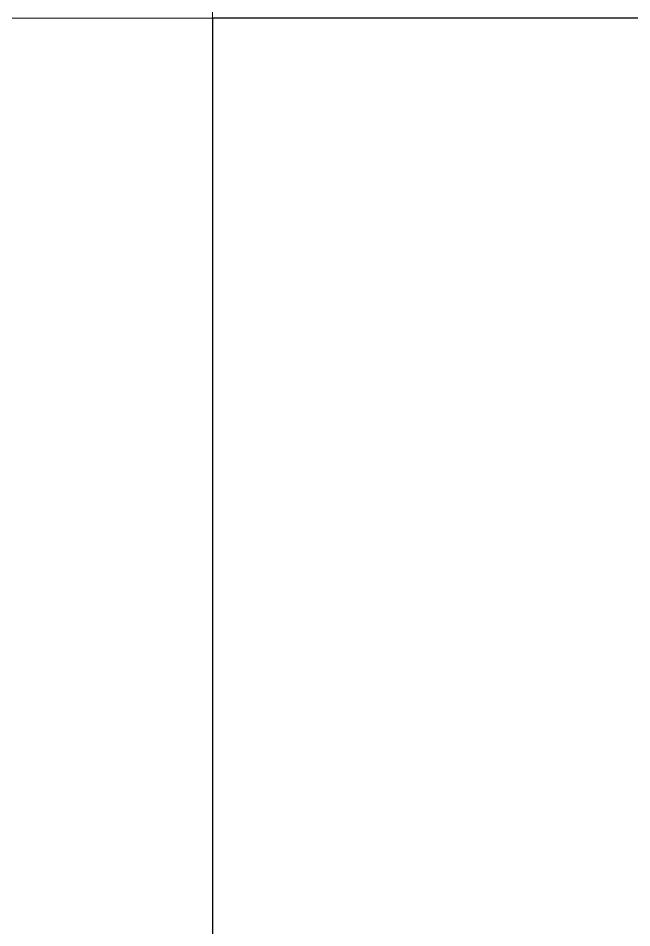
# Model space of a CAD drawing. Header units: millimetres. Extents: x -23600 to 58751, y -29611 to 36794.
# Drawn here: x 14822.5703 to 14822.6659, y 22324.3991 to 22324.5408 of the extents above; entities that cross this region are included whole.
import ezdxf

# ---------------------------------------------------------------- set-up
doc = ezdxf.new("R2010")
doc.units = ezdxf.units.MM
for name, color, linetype, lineweight in [('A-DOOR', 31, 'Continuous', 9), ('A-WALL-PATT', 111, 'Continuous', 25), ('I-WALL', 2, 'Continuous', 9)]:
    doc.layers.add(name, color=color, linetype=linetype, lineweight=lineweight)

# ---------------------------------------------------------------- blocks, each defined once
blk = doc.blocks.new('M_Single-Flush - 0915 x 2134mm 20 Minute Rated-187401-01 - Entry Level')
at = {"layer": 'A-DOOR', "lineweight": 18}
for q in [(457.5, 984.52167), (406.5, 69.25)]:
    blk.add_line((457.5, 69.25), q, dxfattribs=at)

msp = doc.modelspace()

# ---------------------------------------------------------------- hatches: boundary and pattern name
at = {"layer": 'A-WALL-PATT', "lineweight": 9}
h = msp.add_hatch(dxfattribs=at)
h.set_pattern_fill('FP_2', color=256, style=0, pattern_type=2)
h.set_pattern_definition([(0, (0, 0), (812.8, 203.2), [33.528, -576.072, 33.528, -576.072, -3251.2]), (0, (0, 0), (812.8, 203.2), [-1219.2, 33.528, -1185.672, 33.528, -576.072, -1422.4]), (0, (0, 0), (812.8, 203.2), [-3048, 33.528, -372.872, 33.528, -982.472]), (120, (304.8, 101.6), (-582.3764, 602.3054), [33.528, -576.072, 33.528, -576.072, -3251.2]), (120, (304.8, 101.6), (-582.3764, 602.3054), [-1219.2, 33.528, -1185.672, 33.528, -576.072, -1422.4]), (120, (304.8, 101.6), (-582.3764, 602.3054), [-3048, 33.528, -372.872, 33.528, -982.472]), (240, (406.4, 508), (-230.4236, -805.5054), [33.528, -576.072, 33.528, -576.072, -3251.2]), (240, (406.4, 508), (-230.4236, -805.5054), [-1219.2, 33.528, -1185.672, 33.528, -576.072, -1422.4]), (240, (406.4, 508), (-230.4236, -805.5054), [-3048, 33.528, -372.872, 33.528, -982.472])])
h.paths.add_polyline_path([(23815.14991, 22309.04076), (23815.14991, 22324.54076), (22227.60056, 22324.54076), (22227.60056, 22309.04076)], flags=0)
h.paths.add_polyline_path([(23922.64991, 22309.04076), (24368.89991, 22309.04076), (24368.89991, 22324.54076), (23922.64991, 22324.54076)], flags=0)
h.paths.add_polyline_path([(21158.85056, 22309.04076), (21158.85056, 22324.54076), (21112.60056, 22324.54076), (21112.60056, 22309.04076)], flags=0)
h.paths.add_polyline_path([(21266.35056, 22309.04076), (21312.60056, 22309.04076), (21312.60056, 22324.54076), (21266.35056, 22324.54076)], flags=0)
h.paths.add_polyline_path([(20197.60056, 22309.04076), (20197.60056, 22324.54076), (18256.35056, 22324.54076), (18256.35056, 22309.04076), (19767.02703, 22309.04076)], flags=0)
h.paths.add_polyline_path([(18148.85056, 22309.04076), (18148.85056, 22324.54076), (17057.60056, 22324.54076), (17057.60056, 22309.04076)], flags=0)
h.paths.add_polyline_path([(14868.85056, 22309.04076), (14868.85056, 22324.54076), (14822.60056, 22324.54076), (14822.60056, 22309.04076)], flags=0)
h.paths.add_polyline_path([(14976.35056, 22309.04076), (15227.60056, 22309.04076), (15227.60056, 22324.54076), (14976.35056, 22324.54076)], flags=0)
h.paths.add_polyline_path([(13907.60056, 22309.04076), (13907.60056, 22324.54076), (12236.35056, 22324.54076), (12236.35056, 22309.04076), (12525.57216, 22309.04076)], flags=0)
h.paths.add_polyline_path([(12128.85056, 22309.04076), (12128.85056, 22324.54076), (8276.35056, 22324.54076), (8276.35056, 22309.04076), (9628.99021, 22309.04076)], flags=0)

# ---------------------------------------------------------------- linework, layer by layer
at = {"layer": 'I-WALL', "lineweight": 25}
for p, q in [((14853.35056, 22324.54076), (14822.60056, 22324.54076)), ((14822.60056, 22324.54076), (14822.60056, 22186.04076))]:
    msp.add_line(p, q, dxfattribs=at)

# ---------------------------------------------------------------- block references
at = {"layer": 'A-DOOR'}
msp.add_blockref('M_Single-Flush - 0915 x 2134mm 20 Minute Rated-187401-01 - Entry Level', (14365.10056, 22255.29076), dxfattribs=at)

doc.saveas('drawing.dxf')
